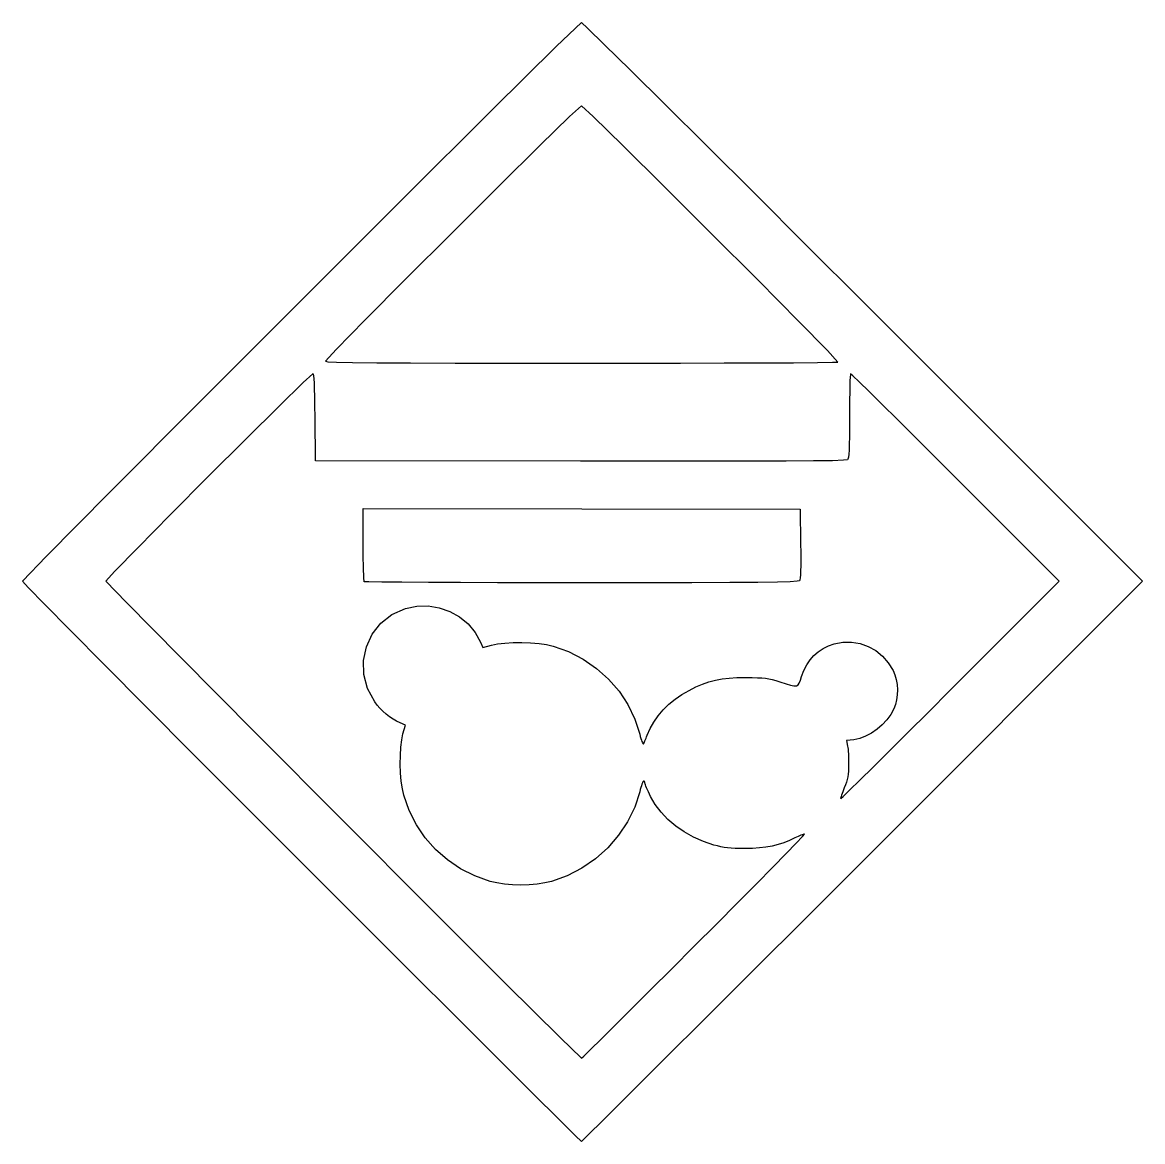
# Model space of a CAD drawing. Extents: x 32 to 771, y 29 to 768.
import ezdxf

# ---------------------------------------------------------------- set-up
doc = ezdxf.new("R2010")
doc.units = 0

msp = doc.modelspace()

# ---------------------------------------------------------------- linework, layer by layer
for points in [[(216.249, 213.251), (179.2372, 250.2937), (144.7085, 284.9105), (113.4186, 316.3395), (86.1231, 343.8189), (63.5778, 366.5867), (46.5384, 383.881), (35.7605, 394.9401), (32, 399.002), (47.7751, 415.4204), (89.3808, 457.4852), (148.2375, 516.617), (215.7656, 584.2364), (283.3857, 651.7638), (342.5181, 710.6198), (384.5834, 752.225), (401.002, 768), (405.0689, 764.2343), (416.1425, 753.4418), (433.4596, 736.3792), (456.2576, 713.8031), (483.7735, 686.4705), (515.2445, 655.1379), (549.9076, 620.5622), (587, 583.5), (771.498, 399), (586.5, 214), (549.3275, 176.8374), (514.6291, 142.168), (483.1655, 110.7505), (455.6976, 83.3438), (432.9863, 60.7065), (415.7924, 43.5977), (404.8766, 32.7759), (401, 29), (397.1386, 32.7606), (386.2667, 43.5386), (369.1421, 60.5782), (346.5224, 83.1237), (319.1655, 110.4195), (287.8291, 141.7098), (253.271, 176.2389), (216.249, 213.251)], [(570.374, 543.707), (563.4479, 551.2549), (544.5796, 570.5611), (517.7052, 597.6912), (486.7607, 628.7109), (455.6823, 659.6859), (428.406, 686.682), (408.8679, 705.7648), (401.004, 713), (393.2253, 705.8229), (373.8378, 686.886), (346.7391, 660.0812), (315.827, 629.3003), (284.9993, 598.4351), (258.1538, 571.3774), (239.1881, 552.0191), (232, 544.252), (233.7355, 543.9117), (239.4577, 543.6353), (249.9401, 543.4173), (265.9565, 543.2518), (288.2804, 543.133), (317.6853, 543.0553), (354.945, 543.0129), (400.833, 543), (434.7627, 543.0144), (466.444, 543.0558), (495.1814, 543.1211), (520.2798, 543.2076), (541.0435, 543.3124), (556.7774, 543.4324), (566.786, 543.5649), (570.374, 543.707)], [(475.5, 158), (490.3378, 172.865), (504.1298, 186.7328), (516.5775, 199.2998), (527.3827, 210.2625), (536.2473, 219.3174), (542.8729, 226.1609), (546.9612, 230.4896), (548.214, 232), (547.8567, 231.9492), (547.3297, 231.8038), (546.6584, 231.5738), (545.8681, 231.2695), (544.9844, 230.9011), (544.0325, 230.4787), (543.0379, 230.0126), (542.026, 229.513), (538.3706, 227.7972), (534.6736, 226.3422), (530.8884, 225.1381), (526.968, 224.175), (522.8658, 223.4431), (518.5349, 222.9326), (513.9285, 222.6335), (509, 222.536), (505.5038, 222.559), (502.4713, 222.6351), (499.805, 222.7753), (497.4075, 222.9904), (495.1814, 223.2913), (493.0292, 223.689), (490.8536, 224.1942), (488.557, 224.818), (481.6064, 227.1581), (475.0383, 230.0582), (468.9067, 233.4768), (463.2656, 237.3725), (458.1691, 241.704), (453.6712, 246.4298), (449.8258, 251.5086), (446.687, 256.899), (445.9463, 258.4072), (445.2553, 259.8681), (444.6292, 261.2459), (444.083, 262.5048), (443.6319, 263.6088), (443.2909, 264.5223), (443.0752, 265.2093), (443, 265.634), (442.9818, 265.9083), (442.9295, 266.1643), (442.847, 266.3962), (442.7378, 266.5986), (442.6056, 266.7658), (442.4541, 266.8922), (442.287, 266.9721), (442.108, 267), (441.8936, 266.857), (441.626, 266.4471), (441.3156, 265.7992), (440.9734, 264.9419), (440.6099, 263.904), (440.2359, 262.7142), (439.862, 261.4013), (439.499, 259.994), (436.2168, 249.8535), (431.5331, 240.2308), (425.5782, 231.2585), (418.4825, 223.0694), (410.3764, 215.7959), (401.3902, 209.5708), (391.6543, 204.5266), (381.299, 200.796), (376.8328, 199.7611), (371.8449, 199.0219), (366.5094, 198.5783), (361, 198.4305), (355.4906, 198.5783), (350.1551, 199.0219), (345.1672, 199.7611), (340.701, 200.796), (330.6013, 204.3764), (321.2013, 209.1196), (312.5776, 214.9489), (304.8069, 221.7875), (297.966, 229.5588), (292.1315, 238.1859), (287.3803, 247.5923), (283.789, 257.701), (282.843, 261.9197), (282.1384, 266.9408), (281.6792, 272.4848), (281.4695, 278.2725), (281.5133, 284.0246), (281.8146, 289.4617), (282.3775, 294.3046), (283.206, 298.274), (284.822, 304.047), (281.303, 305.518), (279.0381, 306.5936), (276.7278, 307.9336), (274.4196, 309.4987), (272.161, 311.2498), (269.9995, 313.1475), (267.9827, 315.1528), (266.158, 317.2263), (264.573, 319.329), (259.867, 328.2093), (257.4698, 337.4766), (257.2627, 346.7709), (259.1271, 355.7325), (262.9444, 364.0015), (268.5959, 371.2179), (275.9629, 377.0221), (284.927, 381.054), (292.3554, 382.5942), (299.8396, 382.7115), (307.1755, 381.4983), (314.1588, 379.0465), (320.5853, 375.4484), (326.2508, 370.796), (330.9511, 365.1815), (334.482, 358.697), (335.953, 355.178), (341.726, 356.794), (345.6954, 357.6225), (350.5383, 358.1854), (355.9754, 358.4867), (361.7275, 358.5305), (367.5152, 358.3208), (373.0592, 357.8616), (378.0803, 357.157), (382.299, 356.211), (392.5821, 352.5183), (402.1941, 347.5716), (411.0234, 341.4848), (418.9581, 334.3716), (425.8866, 326.3459), (431.697, 317.5215), (436.2778, 308.0123), (439.517, 297.932), (439.8799, 296.5266), (440.2465, 295.248), (440.6067, 294.1219), (440.9505, 293.1739), (441.2679, 292.4296), (441.5488, 291.9148), (441.7831, 291.655), (441.961, 291.676), (442.139, 291.9389), (442.3744, 292.3725), (442.6572, 292.9539), (442.9771, 293.66), (443.3241, 294.468), (443.688, 295.3548), (444.0587, 296.2974), (444.426, 297.273), (446.3446, 301.7152), (448.7663, 306.0178), (451.6587, 310.1464), (454.9899, 314.0663), (458.7275, 317.7428), (462.8393, 321.1416), (467.2932, 324.2278), (472.057, 326.967), (476.6621, 329.241), (481.0015, 331.1024), (485.2189, 332.5837), (489.4578, 333.7171), (493.8617, 334.5353), (498.5744, 335.0705), (503.7393, 335.3553), (509.5, 335.422), (513.72, 335.3824), (517.1905, 335.2971), (520.0852, 335.1443), (522.5777, 334.9025), (524.8418, 334.5499), (527.0511, 334.0647), (529.3793, 333.4253), (532, 332.61), (536.0921, 331.2941), (539.1521, 330.3874), (541.3684, 329.9359), (542.9295, 329.9854), (544.0239, 330.5817), (544.8402, 331.7709), (545.5667, 333.5987), (546.392, 336.111), (547.9316, 340.128), (549.8035, 343.7718), (552.0052, 347.0399), (554.5337, 349.9295), (557.3866, 352.4379), (560.5611, 354.5624), (564.0544, 356.3003), (567.864, 357.649), (573.6035, 358.7572), (579.346, 358.8087), (584.9641, 357.861), (590.3304, 355.9714), (595.3175, 353.1973), (599.7981, 349.5961), (603.6447, 345.2252), (606.73, 340.142), (607.9328, 337.2245), (608.8159, 334.0739), (609.3776, 330.7709), (609.616, 327.3957), (609.5293, 324.029), (609.1156, 320.7509), (608.3731, 317.6421), (607.3, 314.783), (605.2425, 311.0218), (602.646, 307.4674), (599.601, 304.1895), (596.1976, 301.2575), (592.5262, 298.741), (588.6769, 296.7096), (584.7401, 295.2327), (580.806, 294.38), (575.959, 293.737), (576.729, 290.118), (576.8823, 289.2177), (577.0222, 288.0425), (577.146, 286.6419), (577.2508, 285.0659), (577.3337, 283.3639), (577.3919, 281.5859), (577.4226, 279.7813), (577.423, 278), (577.3743, 275.5979), (577.2659, 273.4862), (577.0838, 271.5893), (576.814, 269.8315), (576.4424, 268.1373), (575.9549, 266.4311), (575.3374, 264.6372), (574.576, 262.68), (574.0277, 261.3021), (573.5315, 260.0012), (573.0972, 258.807), (572.7346, 257.749), (572.4534, 256.8567), (572.2634, 256.1598), (572.1744, 255.6877), (572.196, 255.47), (573.7431, 256.8606), (578.0252, 260.997), (584.7458, 267.5858), (593.608, 276.3334), (604.3152, 286.9461), (616.5708, 299.1305), (630.0779, 312.593), (644.54, 327.04), (716.495, 399), (648, 467.5), (634.2255, 481.2602), (621.3455, 494.0973), (609.6439, 505.7302), (599.4048, 515.8781), (590.9121, 524.26), (584.4499, 530.5949), (580.3022, 534.6019), (578.753, 536), (578.6018, 535.431), (578.4607, 533.8003), (578.3328, 531.2221), (578.2213, 527.8109), (578.1291, 523.6809), (578.0594, 518.9465), (578.0154, 513.7221), (578, 508.122), (577.9861, 500.5267), (577.9403, 494.3332), (577.8562, 489.4078), (577.7278, 485.6166), (577.5485, 482.826), (577.3123, 480.9022), (577.0129, 479.7114), (576.644, 479.12), (574.0527, 478.8375), (566.7462, 478.6087), (554.3049, 478.4316), (536.3094, 478.304), (512.34, 478.2239), (481.9774, 478.1891), (444.8019, 478.1975), (400.394, 478.247), (225.5, 478.5), (225.235, 507.25), (225.151, 514.7917), (225.0478, 521.0087), (224.9202, 525.9993), (224.7631, 529.8619), (224.5714, 532.6949), (224.3399, 534.5966), (224.0635, 535.6656), (223.737, 536), (217.3494, 530.1868), (201.6192, 514.8458), (179.6886, 493.1251), (154.6995, 468.1725), (129.7941, 443.1361), (108.1143, 421.1639), (92.8022, 405.4039), (87, 399.004), (100.4386, 385.092), (135.8787, 349.2311), (186.007, 298.7582), (243.51, 241.01), (301.0743, 183.3233), (351.3865, 133.0349), (387.1332, 97.4815), (401.001, 84), (402.6124, 85.5104), (407.0353, 89.8391), (413.964, 96.6826), (423.093, 105.7375), (434.1167, 116.7002), (446.7294, 129.2672), (460.6257, 143.135), (475.5, 158)], [(257.667, 398.667), (257.533, 399.2872), (257.408, 400.8064), (257.2947, 403.124), (257.1959, 406.1395), (257.1143, 409.7524), (257.0526, 413.8621), (257.0136, 418.3681), (257, 423.17), (257, 447.007), (401.25, 446.753), (545.5, 446.5), (545.769, 423.625), (545.8186, 418.0197), (545.825, 413.2081), (545.7871, 409.1613), (545.7039, 405.8499), (545.5743, 403.2447), (545.3973, 401.3167), (545.1719, 400.0365), (544.897, 399.375), (543.3579, 398.9843), (538.8752, 398.6729), (530.5717, 398.4324), (517.5704, 398.2544), (498.994, 398.1305), (473.9656, 398.0524), (441.608, 398.0117), (401.044, 398), (372.3628, 398.0136), (345.5794, 398.0526), (321.282, 398.1143), (300.0586, 398.1959), (282.4973, 398.2947), (269.1863, 398.408), (260.7135, 398.533), (257.667, 398.667)]]:
    msp.add_lwpolyline(points, close=True)

doc.saveas('drawing.dxf')
